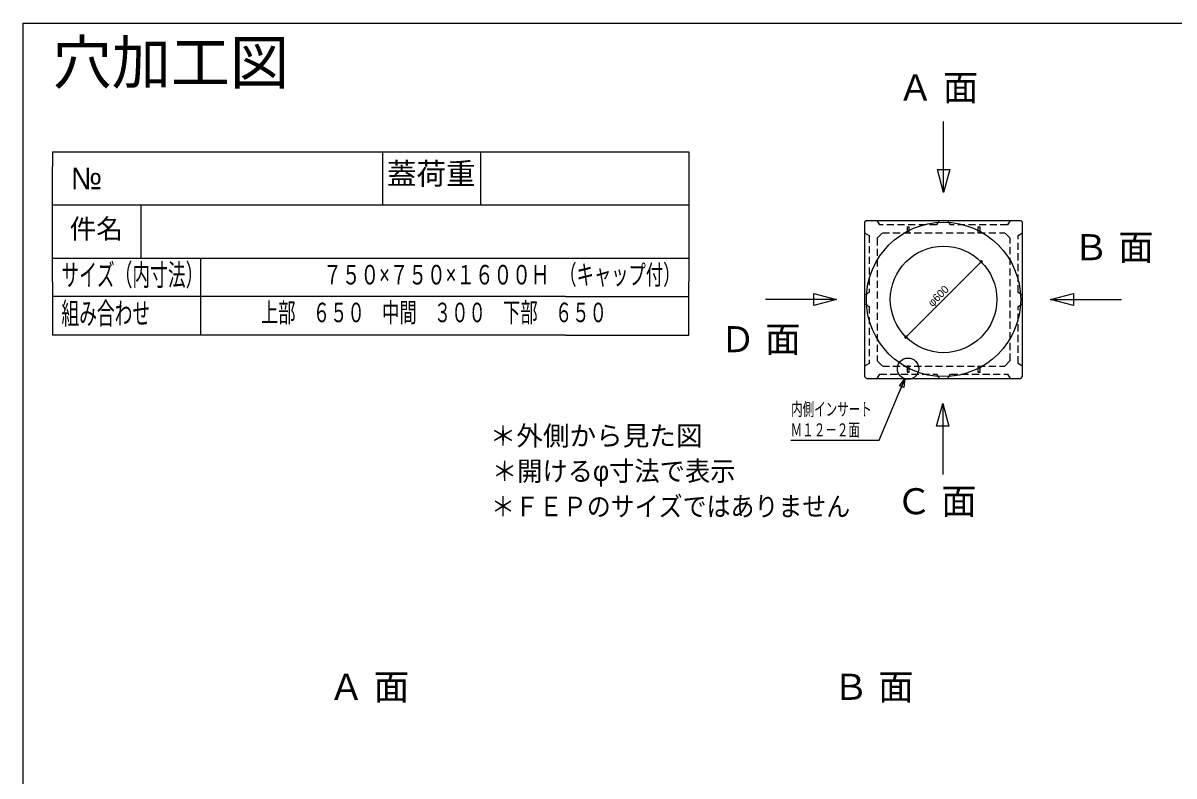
# Model space of a CAD drawing. Units: millimetres, scale not verified. Extents: x -3704 to 3796, y -2790 to 2696.
# Drawn here: x -3704 to 189, y 151 to 2696 of the extents above; entities that cross this region are included whole.
import ezdxf
from ezdxf.enums import TextEntityAlignment as Align

# ---------------------------------------------------------------- set-up
doc = ezdxf.new("R2010")
doc.units = ezdxf.units.MM
doc.header["$LTSCALE"] = 20
doc.linetypes.add('DASHED1', pattern=[1.8, 1.2, -0.6])
doc.layers.add('0-0_レイヤ_1', color=7, linetype='Continuous')
doc.styles.add('HG丸ｺﾞｼｯｸM-PRO', font='')
doc.styles.add('図脳フォント', font='')
doc.styles.get('HG丸ｺﾞｼｯｸM-PRO').set_extended_font_data('HG丸ｺﾞｼｯｸM-PRO')
doc.styles.get('図脳フォント').set_extended_font_data('図脳フォント')

msp = doc.modelspace()

# ---------------------------------------------------------------- hatches: boundary and pattern name
at = {"layer": '0-0_レイヤ_1'}
for points in [[(-457.49, 1889.16, 1), (-469.49, 1889.16, 1)], [(-712.05, 1634.6, 1), (-724.05, 1634.6, 1)]]:
    msp.add_hatch(color=256, dxfattribs=at).paths.add_polyline_path(points)

# ---------------------------------------------------------------- linework, layer by layer
for p, q in [((-3704.12, -2568.82), (-3704.12, 2646.47)), ((-590.77, 2123.88), (-590.77, 2363.88)), ((-3604.12, 2261.49), (-1868.91, 2261.49)), ((-3604.12, 2261.49), (-3604.12, 2211.49)), ((-2157.31, 2261.49), (-2157.31, 2131.49)), ((-1868.91, 2261.49), (-1451.85, 2261.49)), ((-1451.85, 2261.49), (-1451.85, 2211.49)), ((-3604.12, 1821.49), (-3604.12, 2211.49)), ((-1451.85, 2211.49), (-1451.85, 1821.49)), ((-2157.31, 2131.49), (-2157.31, 2081.49)), ((-3604.12, 2081.49), (-1451.85, 2081.49)), ((-3305.48, 2081.49), (-3305.48, 1901.49)), ((-851.77, 2028.88), (-857.77, 2022.88)), ((-851.77, 2028.88), (-329.77, 2028.88)), ((-329.77, 2028.88), (-323.77, 2022.88)), ((-857.77, 2022.88), (-857.77, 1500.88)), ((-714.37, 2007.88), (-707.17, 2007.88)), ((-474.37, 2007.88), (-467.17, 2007.88)), ((-323.77, 1500.88), (-323.77, 2022.88)), ((-3102.8, 1641.49), (-3102.8, 1901.49)), ((-463.49, 1889.16), (-718.05, 1634.6)), ((-3604.12, 1821.49), (-3604.12, 1641.49)), ((-1451.85, 1641.49), (-1451.85, 1821.49)), ((-1868.91, 1771.49), (-3604.12, 1771.49)), ((-1868.91, 1771.49), (-1451.85, 1771.49)), ((-952.77, 1761.88), (-1192.77, 1761.88)), ((-228.77, 1761.88), (11.23, 1761.88)), ((-1868.91, 1641.49), (-3604.12, 1641.49)), ((-1868.91, 1641.49), (-1451.85, 1641.49)), ((-474.37, 1536.88), (-467.17, 1536.88)), ((-857.77, 1500.88), (-851.77, 1494.88)), ((-851.77, 1494.88), (-329.77, 1494.88)), ((-329.77, 1494.88), (-323.77, 1500.88)), ((-593.63, 1410.54), (-593.63, 1170.54)), ((-1107.72, 1285.73), (-808.12, 1285.73))]:
    msp.add_line(p, q, dxfattribs=at)
at = {"layer": '0-0_レイヤ_1', "linetype": 'DASHED1'}
for p, q in [((-806.77, 2013.88), (-815.77, 2028.88)), ((-605.77, 2028.88), (-614.77, 2013.88)), ((-566.77, 2013.88), (-575.77, 2028.88)), ((-365.77, 2028.88), (-374.77, 2013.88)), ((-857.77, 1986.88), (-842.77, 1977.88)), ((-815.77, 1968.88), (-797.77, 1986.88)), ((-614.77, 2013.88), (-806.77, 2013.88)), ((-797.77, 1986.88), (-383.77, 1986.88)), ((-374.77, 2013.88), (-566.77, 2013.88)), ((-365.77, 1968.88), (-383.77, 1986.88)), ((-338.77, 1977.88), (-323.77, 1986.88)), ((-842.77, 1977.88), (-842.77, 1785.88)), ((-815.77, 1968.88), (-815.77, 1554.88)), ((-365.77, 1554.88), (-365.77, 1968.88)), ((-338.77, 1785.88), (-338.77, 1977.88)), ((-842.77, 1785.88), (-857.77, 1776.88)), ((-323.77, 1776.88), (-338.77, 1785.88)), ((-857.77, 1746.88), (-842.77, 1737.88)), ((-842.77, 1737.88), (-842.77, 1545.88)), ((-338.77, 1737.88), (-323.77, 1746.88)), ((-338.77, 1545.88), (-338.77, 1737.88)), ((-842.77, 1545.88), (-857.77, 1536.88)), ((-815.77, 1554.88), (-797.77, 1536.88)), ((-797.77, 1536.88), (-383.77, 1536.88)), ((-383.77, 1536.88), (-365.77, 1554.88)), ((-323.77, 1536.88), (-338.77, 1545.88)), ((-815.77, 1494.88), (-806.77, 1509.88)), ((-806.77, 1509.88), (-614.77, 1509.88)), ((-614.77, 1509.88), (-605.77, 1494.88)), ((-575.77, 1494.88), (-566.77, 1509.88)), ((-566.77, 1509.88), (-374.77, 1509.88)), ((-374.77, 1509.88), (-365.77, 1494.88))]:
    msp.add_line(p, q, dxfattribs=at)
at = {"layer": '0-0_レイヤ_1'}
for points in [[(-3704.12, 2646.47), (-3704.12, 2696.47), (-3532.94, 2696.47)], [(-3532.94, 2696.47), (3545.88, 2696.47), (3795.88, 2696.47)], [(-2488.3, 2261.49), (-2488.3, 2131.49), (-2488.3, 2081.49)], [(-714.37, 2007.88), (-714.37, 1986.88), (-707.17, 1986.88), (-707.17, 2007.88)], [(-474.37, 2007.88), (-474.37, 1986.88), (-467.17, 1986.88), (-467.17, 2007.88)], [(-3604.12, 1901.49), (-1868.91, 1901.49), (-1451.85, 1901.49)], [(-474.37, 1536.88), (-474.37, 1515.88), (-467.17, 1515.88), (-467.17, 1536.88)], [(-808.12, 1285.73), (-721.62, 1493.56), (-725.59, 1463.82), (-739.92, 1469.79), (-721.62, 1493.56), (-738.5, 1453)]]:
    msp.add_lwpolyline(points, dxfattribs=at)
for points in [[(-590.77, 2123.88), (-611.47, 2201.16), (-570.06, 2201.16)], [(-952.77, 1761.88), (-1030.04, 1741.18), (-1030.04, 1782.59)], [(-228.77, 1761.88), (-151.49, 1782.59), (-151.49, 1741.18)], [(-707.17, 1536.88), (-714.37, 1536.88), (-714.37, 1515.88), (-707.17, 1515.88)], [(-593.63, 1410.54), (-572.92, 1333.27), (-614.33, 1333.27)]]:
    msp.add_lwpolyline(points, close=True, dxfattribs=at)
for centre, radius in [((-590.77, 1761.88), 261), ((-590.77, 1761.88), 180), ((-710.77, 1527.88), 36)]:
    msp.add_circle(centre, radius, dxfattribs=at)

# ---------------------------------------------------------------- texts
at = {"layer": '0-0_レイヤ_1', "style": 'HG丸ｺﾞｼｯｸM-PRO'}
for s, height, p in [('穴加工図', 146.6, (-3604.12, 2446.47)), ('Ａ 面', 87.98, (-745.85, 2407.99)), ('蓋荷重', 73.31, (-2473.3, 2128.47)), ('№', 73.31, (-3542.16, 2112.23)), ('件名', 65.98, (-3546.26, 1948.04)), ('Ｂ 面', 87.98, (-152.52, 1868.1)), ('Ｄ 面', 87.98, (-1346.94, 1557.03)), ('＊外側から見た図', 65.98, (-2125.77, 1248.2)), ('Ｃ 面', 87.98, (-751.24, 1009.26)), ('Ａ 面', 87.98, (-2670.67, 381.83)), ('Ｂ 面', 87.98, (-964.65, 381.83))]:
    msp.add_text(s, height=height, dxfattribs=at).set_placement(p, align=Align.BOTTOM_LEFT)
for s, height, width, p in [('サイズ（内寸法）', 73.31, 0.6, (-3574.12, 1786.49)), ('７５０×７５０×１６００Ｈ', 65.98, 0.7, (-2688.66, 1792.9)), ('（キャップ付）', 65.98, 0.65, (-1890.19, 1792.7)), ('組み合わせ', 73.31, 0.6, (-3574.12, 1656.49)), ('上部\u3000６５０\u3000中間\u3000３００\u3000下部\u3000６５０', 65.98, 0.65, (-2899.39, 1665.21)), ('内側インサート', 43.99, 0.65, (-1106.38, 1355.73)), ('Ｍ１２－２面', 43.99, 0.65, (-1107.72, 1285.73)), ('＊開けるφ寸法で表示', 65.98, 0.95, (-2118.21, 1128.91)), ('＊ＦＥＰのサイズではありません', 65.98, 0.9, (-2121.35, 1009.35))]:
    msp.add_text(s, height=height, dxfattribs=dict(at, width=width)).set_placement(p, align=Align.BOTTOM_LEFT)
at = {"layer": '0-0_レイヤ_1', "style": '図脳フォント'}
msp.add_text('φ600', height=26.39, rotation=45, dxfattribs=at).set_placement((-622.59, 1730.06), align=Align.BOTTOM_LEFT)

doc.saveas('drawing.dxf')
